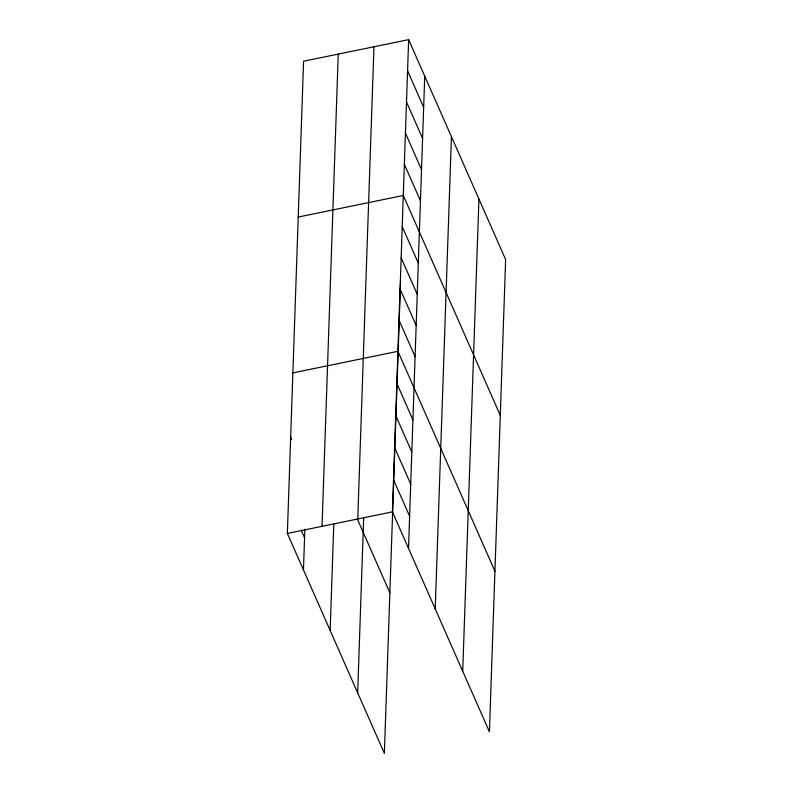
<?xml version="1.0" encoding="UTF-8"?>
<svg xmlns="http://www.w3.org/2000/svg" width="793" height="793" viewBox="0 0 793 793"><rect width="100%" height="100%" fill="white"/><g stroke="black" fill="none" stroke-linecap="round" stroke-linejoin="round"><path stroke-width="1.19" d="M400.574 281.128L384.357 753.35L287.363 533.441L303.58 61.22L408.643 39.65L505.637 259.559L489.42 731.78L392.426 511.872L408.643 39.65M303.461 569.929L304.859 529.169M322.037 526.324L338.254 54.102M330.156 630.455L333.803 524.242M357.752 518.989L373.969 46.767M357.663 692.824L363.67 517.879M408.514 548.35L424.731 76.138M435.218 608.885L451.435 136.664M462.725 671.245L478.932 199.033M298.227 217.054L403.29 195.484L500.284 415.393M292.885 372.888L397.937 351.309L494.931 571.218M287.363 533.441L392.426 511.872M407.572 70.815L423.66 107.303M406.502 101.98L422.59 138.468M405.431 133.145L421.519 169.633M404.361 164.32L420.449 200.798M402.22 226.649L418.317 263.137M401.149 257.814L417.247 294.302M400.078 288.979L416.176 325.467M399.008 320.144L415.106 356.632M396.837 383.425L412.925 419.913M395.737 415.532L411.825 452.02M394.627 447.649L410.724 484.136M393.526 479.755L409.624 516.243M357.276 518.9L389.869 592.797M290.674 437.112L291.646 439.322M301.152 530.081L304.562 537.813"/></g></svg>
